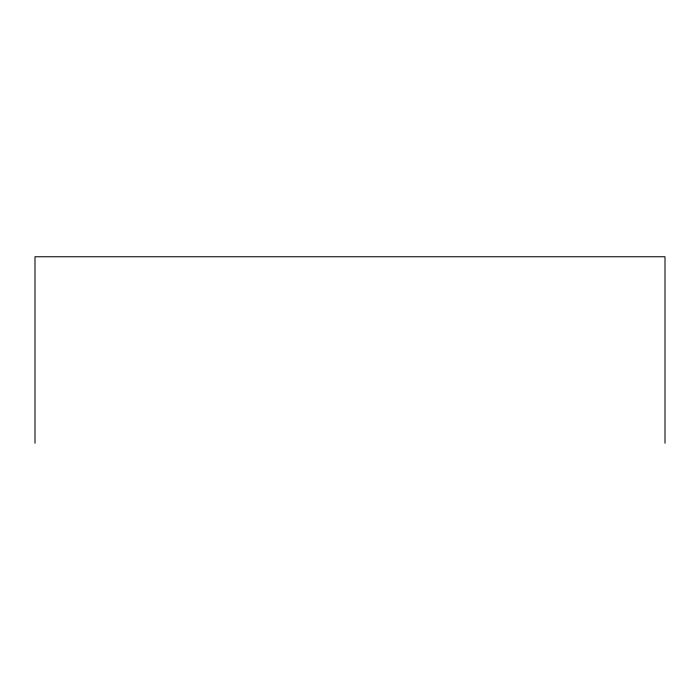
<?xml version="1.0" encoding="UTF-8"?>
<svg xmlns="http://www.w3.org/2000/svg" width="700" height="700" viewBox="0 0 700 700"><rect width="100%" height="100%" fill="white"/><g stroke="black" fill="none" stroke-linecap="round" stroke-linejoin="round"><path stroke-width="1.05" d="M665 443.24L665 256.76L35 256.76L35 443.24"/></g></svg>
